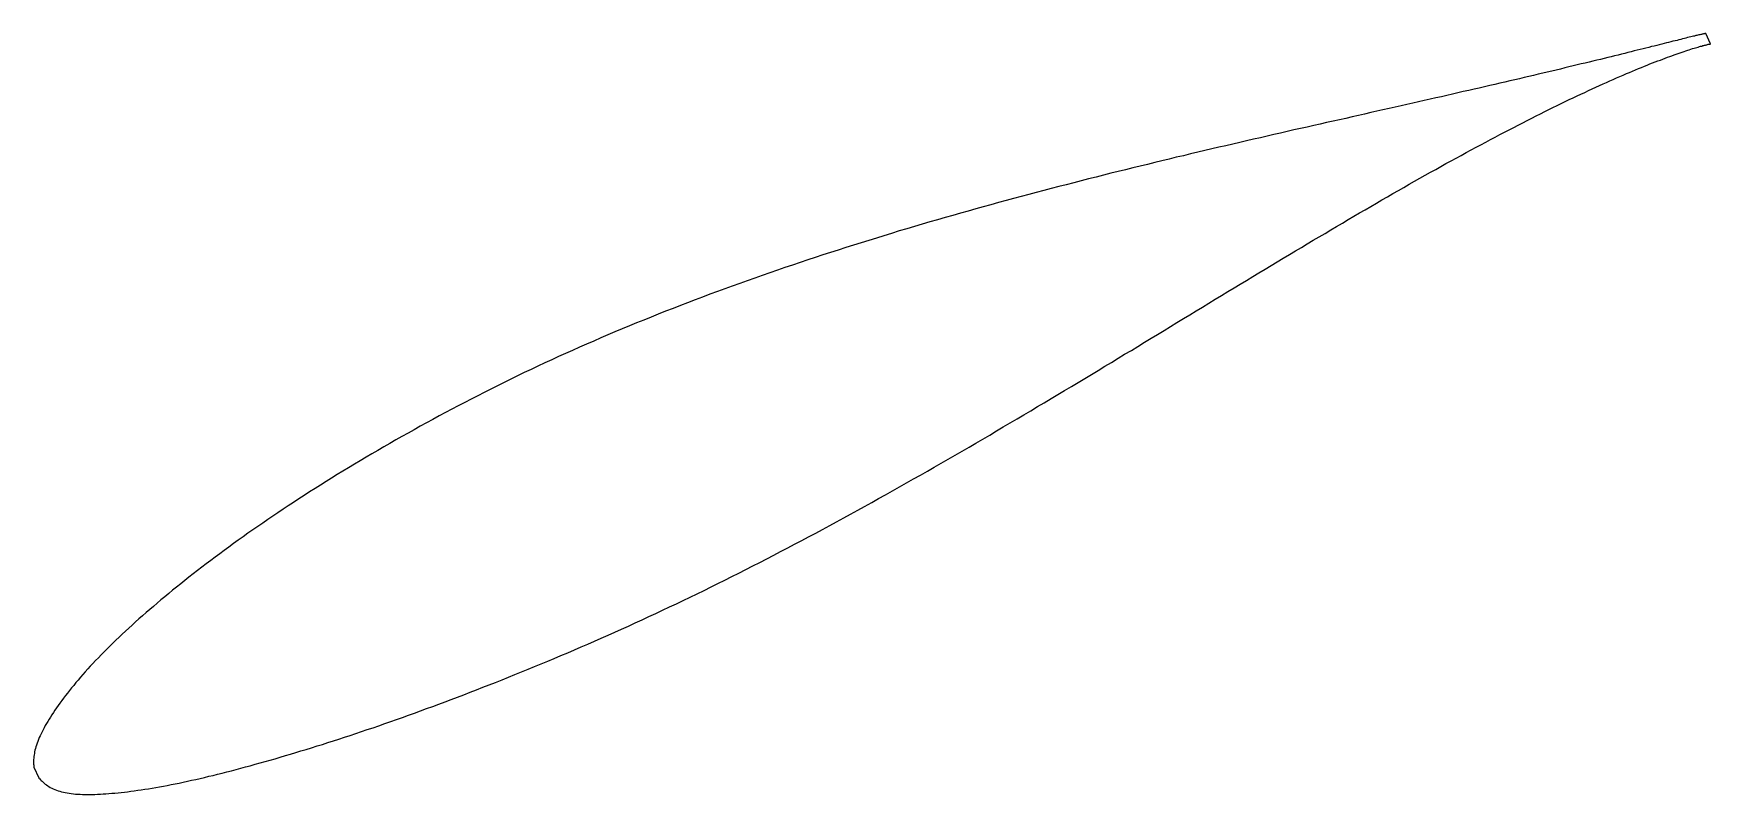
# Model space of a CAD drawing. Header units: metres. Extents: x -45 to 91, y -21 to 40.
import ezdxf

# ---------------------------------------------------------------- set-up
doc = ezdxf.new("R2010")
doc.units = ezdxf.units.M

msp = doc.modelspace()

# ---------------------------------------------------------------- linework, layer by layer
msp.add_lwpolyline([(90.2, 40.28), (90.2, 40.28), (90.19, 40.28), (90.18, 40.28), (90.16, 40.27), (90.13, 40.27), (90.1, 40.26), (90.06, 40.26), (90.02, 40.25), (89.97, 40.24), (89.92, 40.23), (89.86, 40.21), (89.8, 40.2), (89.73, 40.18), (89.65, 40.17), (89.57, 40.15), (89.49, 40.13), (89.4, 40.11), (89.3, 40.08), (89.2, 40.06), (89.09, 40.03), (88.98, 40.01), (88.86, 39.98), (88.73, 39.95), (88.6, 39.91), (88.47, 39.88), (88.33, 39.85), (88.18, 39.81), (88.03, 39.77), (87.88, 39.73), (87.72, 39.69), (87.55, 39.65), (87.38, 39.61), (87.2, 39.56), (87.02, 39.52), (86.83, 39.47), (86.64, 39.42), (86.44, 39.37), (86.24, 39.32), (86.03, 39.27), (85.81, 39.22), (85.59, 39.16), (85.37, 39.1), (85.14, 39.05), (84.91, 38.99), (84.67, 38.93), (84.42, 38.87), (84.17, 38.81), (83.91, 38.74), (83.65, 38.68), (83.39, 38.61), (83.12, 38.54), (82.84, 38.48), (82.56, 38.41), (82.28, 38.34), (81.99, 38.27), (81.69, 38.19), (81.39, 38.12), (81.08, 38.05), (80.77, 37.97), (80.46, 37.89), (80.14, 37.82), (79.81, 37.74), (79.48, 37.66), (79.15, 37.58), (78.81, 37.5), (78.47, 37.41), (78.12, 37.33), (77.76, 37.25), (77.4, 37.16), (77.04, 37.08), (76.67, 36.99), (76.3, 36.9), (75.92, 36.81), (75.54, 36.72), (75.16, 36.63), (74.77, 36.54), (74.37, 36.45), (73.97, 36.36), (73.57, 36.27), (73.16, 36.17), (72.75, 36.07), (72.33, 35.98), (71.91, 35.88), (71.49, 35.78), (71.06, 35.69), (70.62, 35.59), (70.18, 35.49), (69.74, 35.39), (69.3, 35.28), (68.85, 35.18), (68.39, 35.08), (67.94, 34.97), (67.47, 34.87), (67.01, 34.76), (66.54, 34.66), (66.06, 34.55), (65.59, 34.44), (65.11, 34.33), (64.62, 34.22), (64.13, 34.11), (63.64, 34), (63.15, 33.89), (62.65, 33.78), (62.15, 33.66), (61.64, 33.55), (61.13, 33.43), (60.62, 33.32), (60.1, 33.2), (59.58, 33.09), (59.06, 32.97), (58.54, 32.85), (58.01, 32.73), (57.48, 32.61), (56.94, 32.49), (56.4, 32.36), (55.86, 32.24), (55.32, 32.12), (54.77, 31.99), (54.23, 31.86), (53.67, 31.74), (53.12, 31.61), (52.56, 31.48), (52, 31.35), (51.44, 31.22), (50.88, 31.09), (50.31, 30.96), (49.74, 30.82), (49.17, 30.69), (48.6, 30.55), (48.02, 30.41), (47.44, 30.28), (46.86, 30.14), (46.28, 30), (45.7, 29.86), (45.11, 29.71), (44.52, 29.57), (43.93, 29.43), (43.34, 29.28), (42.75, 29.13), (42.15, 28.99), (41.56, 28.84), (40.96, 28.69), (40.36, 28.54), (39.76, 28.38), (39.16, 28.23), (38.56, 28.07), (37.95, 27.92), (37.34, 27.76), (36.74, 27.6), (36.13, 27.44), (35.52, 27.28), (34.91, 27.12), (34.3, 26.95), (33.69, 26.79), (33.08, 26.62), (32.46, 26.45), (31.85, 26.28), (31.24, 26.11), (30.62, 25.94), (30, 25.77), (29.39, 25.59), (28.77, 25.41), (28.16, 25.24), (27.54, 25.06), (26.92, 24.88), (26.3, 24.69), (25.69, 24.51), (25.07, 24.33), (24.45, 24.14), (23.83, 23.95), (23.22, 23.76), (22.6, 23.57), (21.98, 23.38), (21.37, 23.19), (20.75, 22.99), (20.13, 22.79), (19.52, 22.59), (18.9, 22.4), (18.29, 22.19), (17.68, 21.99), (17.06, 21.79), (16.45, 21.58), (15.84, 21.37), (15.23, 21.17), (14.62, 20.96), (14.01, 20.74), (13.4, 20.53), (12.79, 20.31), (12.19, 20.1), (11.58, 19.88), (10.98, 19.66), (10.38, 19.44), (9.78, 19.22), (9.18, 18.99), (8.58, 18.77), (7.98, 18.54), (7.39, 18.31), (6.8, 18.08), (6.2, 17.85), (5.61, 17.61), (5.03, 17.38), (4.44, 17.14), (3.85, 16.9), (3.27, 16.66), (2.69, 16.42), (2.11, 16.18), (1.54, 15.93), (0.96, 15.69), (0.39, 15.44), (-0.18, 15.19), (-0.75, 14.94), (-1.31, 14.69), (-1.88, 14.43), (-2.44, 14.18), (-3, 13.92), (-3.55, 13.67), (-4.11, 13.41), (-4.66, 13.15), (-5.21, 12.89), (-5.75, 12.62), (-6.3, 12.36), (-6.84, 12.09), (-7.37, 11.83), (-7.91, 11.56), (-8.44, 11.29), (-8.97, 11.02), (-9.5, 10.75), (-10.02, 10.48), (-10.54, 10.21), (-11.06, 9.94), (-11.58, 9.66), (-12.09, 9.39), (-12.6, 9.11), (-13.1, 8.84), (-13.61, 8.56), (-14.11, 8.28), (-14.6, 8.01), (-15.1, 7.73), (-15.59, 7.45), (-16.08, 7.17), (-16.56, 6.89), (-17.04, 6.61), (-17.52, 6.33), (-17.99, 6.05), (-18.46, 5.77), (-18.93, 5.49), (-19.4, 5.21), (-19.86, 4.93), (-20.32, 4.65), (-20.77, 4.37), (-21.22, 4.09), (-21.67, 3.81), (-22.11, 3.53), (-22.55, 3.25), (-22.99, 2.97), (-23.42, 2.69), (-23.85, 2.41), (-24.27, 2.13), (-24.69, 1.85), (-25.11, 1.57), (-25.52, 1.29), (-25.93, 1.02), (-26.34, 0.74), (-26.74, 0.46), (-27.14, 0.18), (-27.53, -0.09), (-27.92, -0.37), (-28.31, -0.65), (-28.69, -0.92), (-29.07, -1.2), (-29.44, -1.47), (-29.81, -1.74), (-30.18, -2.02), (-30.54, -2.29), (-30.9, -2.56), (-31.25, -2.83), (-31.6, -3.1), (-31.95, -3.36), (-32.29, -3.63), (-32.62, -3.9), (-32.96, -4.16), (-33.29, -4.43), (-33.61, -4.69), (-33.93, -4.95), (-34.24, -5.21), (-34.56, -5.47), (-34.86, -5.73), (-35.16, -5.99), (-35.46, -6.24), (-35.76, -6.5), (-36.04, -6.75), (-36.33, -7), (-36.61, -7.25), (-36.88, -7.5), (-37.16, -7.75), (-37.42, -8), (-37.68, -8.24), (-37.94, -8.48), (-38.19, -8.73), (-38.44, -8.97), (-38.69, -9.2), (-38.92, -9.44), (-39.16, -9.68), (-39.39, -9.91), (-39.61, -10.14), (-39.83, -10.37), (-40.05, -10.6), (-40.26, -10.83), (-40.46, -11.05), (-40.67, -11.28), (-40.86, -11.5), (-41.05, -11.72), (-41.24, -11.94), (-41.42, -12.15), (-41.6, -12.37), (-41.77, -12.58), (-41.94, -12.79), (-42.1, -12.99), (-42.26, -13.2), (-42.42, -13.4), (-42.57, -13.6), (-42.71, -13.8), (-42.85, -13.99), (-42.99, -14.19), (-43.12, -14.37), (-43.24, -14.56), (-43.36, -14.75), (-43.48, -14.93), (-43.59, -15.1), (-43.7, -15.28), (-43.8, -15.45), (-43.9, -15.62), (-43.99, -15.79), (-44.08, -15.96), (-44.16, -16.12), (-44.24, -16.28), (-44.32, -16.44), (-44.38, -16.59), (-44.45, -16.75), (-44.51, -16.9), (-44.56, -17.04), (-44.61, -17.19), (-44.65, -17.33), (-44.69, -17.47), (-44.73, -17.61), (-44.76, -17.74), (-44.78, -17.87), (-44.8, -17.99), (-44.82, -18.12), (-44.83, -18.24), (-44.84, -18.35), (-44.84, -18.46), (-44.84, -18.56), (-44.84, -18.66), (-44.84, -18.75), (-44.83, -18.83), (-44.82, -18.89), (-44.81, -18.94), (-44.81, -18.98), (-44.43, -19.84), (-44.42, -19.85), (-44.41, -19.86), (-44.38, -19.89), (-44.34, -19.93), (-44.29, -19.99), (-44.22, -20.05), (-44.15, -20.12), (-44.07, -20.2), (-43.99, -20.27), (-43.9, -20.34), (-43.8, -20.42), (-43.7, -20.48), (-43.6, -20.55), (-43.49, -20.61), (-43.37, -20.67), (-43.25, -20.73), (-43.13, -20.78), (-43, -20.83), (-42.86, -20.88), (-42.73, -20.92), (-42.58, -20.96), (-42.43, -21), (-42.28, -21.03), (-42.13, -21.06), (-41.97, -21.09), (-41.8, -21.11), (-41.63, -21.13), (-41.46, -21.15), (-41.28, -21.16), (-41.09, -21.17), (-40.9, -21.18), (-40.71, -21.18), (-40.51, -21.19), (-40.31, -21.18), (-40.1, -21.18), (-39.89, -21.18), (-39.67, -21.17), (-39.45, -21.16), (-39.23, -21.14), (-39, -21.13), (-38.76, -21.11), (-38.52, -21.09), (-38.27, -21.07), (-38.02, -21.04), (-37.77, -21.02), (-37.51, -20.99), (-37.25, -20.96), (-36.98, -20.92), (-36.71, -20.89), (-36.43, -20.85), (-36.15, -20.81), (-35.86, -20.76), (-35.57, -20.72), (-35.27, -20.67), (-34.97, -20.62), (-34.67, -20.57), (-34.36, -20.51), (-34.05, -20.45), (-33.73, -20.39), (-33.41, -20.33), (-33.09, -20.26), (-32.76, -20.19), (-32.42, -20.12), (-32.09, -20.04), (-31.75, -19.97), (-31.4, -19.89), (-31.05, -19.81), (-30.7, -19.72), (-30.34, -19.64), (-29.98, -19.55), (-29.61, -19.46), (-29.24, -19.36), (-28.87, -19.27), (-28.49, -19.17), (-28.11, -19.07), (-27.72, -18.96), (-27.34, -18.86), (-26.94, -18.75), (-26.55, -18.64), (-26.15, -18.53), (-25.74, -18.41), (-25.34, -18.3), (-24.92, -18.18), (-24.51, -18.05), (-24.09, -17.93), (-23.67, -17.8), (-23.25, -17.67), (-22.82, -17.54), (-22.39, -17.41), (-21.95, -17.27), (-21.51, -17.14), (-21.07, -17), (-20.62, -16.85), (-20.18, -16.71), (-19.73, -16.56), (-19.27, -16.41), (-18.81, -16.26), (-18.35, -16.1), (-17.89, -15.95), (-17.42, -15.79), (-16.95, -15.63), (-16.48, -15.46), (-16, -15.3), (-15.53, -15.13), (-15.05, -14.96), (-14.56, -14.79), (-14.08, -14.61), (-13.59, -14.43), (-13.1, -14.25), (-12.6, -14.07), (-12.11, -13.89), (-11.61, -13.7), (-11.11, -13.51), (-10.6, -13.32), (-10.1, -13.13), (-9.59, -12.93), (-9.08, -12.73), (-8.56, -12.53), (-8.05, -12.33), (-7.53, -12.13), (-7.01, -11.92), (-6.49, -11.71), (-5.97, -11.5), (-5.44, -11.29), (-4.91, -11.07), (-4.38, -10.86), (-3.85, -10.64), (-3.32, -10.41), (-2.79, -10.19), (-2.25, -9.96), (-1.71, -9.74), (-1.17, -9.51), (-0.63, -9.27), (-0.09, -9.04), (0.46, -8.8), (1, -8.56), (1.55, -8.32), (2.09, -8.07), (2.64, -7.83), (3.19, -7.58), (3.74, -7.33), (4.3, -7.08), (4.85, -6.82), (5.4, -6.56), (5.96, -6.3), (6.51, -6.04), (7.07, -5.78), (7.63, -5.51), (8.19, -5.24), (8.75, -4.97), (9.31, -4.7), (9.87, -4.42), (10.43, -4.14), (10.99, -3.87), (11.55, -3.59), (12.11, -3.3), (12.67, -3.02), (13.24, -2.73), (13.8, -2.44), (14.37, -2.15), (14.93, -1.86), (15.49, -1.57), (16.06, -1.27), (16.62, -0.97), (17.19, -0.67), (17.75, -0.37), (18.32, -0.07), (18.88, 0.23), (19.45, 0.54), (20.01, 0.84), (20.58, 1.15), (21.14, 1.46), (21.71, 1.77), (22.27, 2.08), (22.84, 2.4), (23.4, 2.71), (23.96, 3.03), (24.53, 3.34), (25.09, 3.66), (25.65, 3.98), (26.21, 4.3), (26.78, 4.62), (27.34, 4.94), (27.9, 5.26), (28.46, 5.58), (29.02, 5.9), (29.58, 6.23), (30.14, 6.55), (30.7, 6.87), (31.25, 7.2), (31.81, 7.52), (32.37, 7.85), (32.92, 8.18), (33.47, 8.5), (34.03, 8.83), (34.58, 9.15), (35.13, 9.48), (35.68, 9.81), (36.23, 10.14), (36.78, 10.46), (37.33, 10.79), (37.88, 11.12), (38.42, 11.44), (38.97, 11.77), (39.51, 12.1), (40.05, 12.42), (40.59, 12.75), (41.13, 13.07), (41.67, 13.4), (42.21, 13.72), (42.74, 14.05), (43.27, 14.37), (43.81, 14.69), (44.34, 15.01), (44.87, 15.34), (45.4, 15.66), (45.92, 15.98), (46.45, 16.29), (46.97, 16.61), (47.49, 16.93), (48.01, 17.25), (48.53, 17.56), (49.05, 17.88), (49.56, 18.19), (50.08, 18.5), (50.59, 18.81), (51.1, 19.12), (51.6, 19.43), (52.11, 19.73), (52.61, 20.04), (53.12, 20.34), (53.62, 20.65), (54.11, 20.95), (54.61, 21.25), (55.1, 21.54), (55.59, 21.84), (56.08, 22.13), (56.57, 22.43), (57.06, 22.72), (57.54, 23.01), (58.02, 23.29), (58.5, 23.58), (58.97, 23.86), (59.45, 24.14), (59.92, 24.42), (60.39, 24.7), (60.86, 24.97), (61.32, 25.25), (61.78, 25.52), (62.24, 25.79), (62.7, 26.05), (63.15, 26.32), (63.6, 26.58), (64.05, 26.84), (64.5, 27.1), (64.94, 27.35), (65.38, 27.6), (65.82, 27.85), (66.25, 28.1), (66.69, 28.35), (67.12, 28.59), (67.54, 28.83), (67.97, 29.07), (68.39, 29.3), (68.81, 29.54), (69.22, 29.77), (69.63, 29.99), (70.04, 30.22), (70.45, 30.44), (70.85, 30.66), (71.25, 30.88), (71.65, 31.09), (72.04, 31.3), (72.43, 31.51), (72.81, 31.72), (73.2, 31.92), (73.58, 32.12), (73.95, 32.32), (74.33, 32.51), (74.7, 32.7), (75.06, 32.89), (75.43, 33.08), (75.78, 33.26), (76.14, 33.44), (76.49, 33.62), (76.84, 33.8), (77.19, 33.97), (77.53, 34.14), (77.86, 34.3), (78.2, 34.47), (78.53, 34.63), (78.85, 34.79), (79.18, 34.94), (79.49, 35.09), (79.81, 35.24), (80.12, 35.39), (80.43, 35.53), (80.73, 35.67), (81.03, 35.81), (81.32, 35.95), (81.61, 36.08), (81.9, 36.21), (82.18, 36.33), (82.46, 36.46), (82.73, 36.58), (83, 36.7), (83.27, 36.81), (83.53, 36.93), (83.79, 37.04), (84.04, 37.14), (84.29, 37.25), (84.53, 37.35), (84.77, 37.45), (85.01, 37.54), (85.24, 37.64), (85.46, 37.73), (85.69, 37.82), (85.9, 37.9), (86.11, 37.99), (86.32, 38.07), (86.53, 38.14), (86.72, 38.22), (86.92, 38.29), (87.11, 38.36), (87.29, 38.43), (87.47, 38.49), (87.65, 38.56), (87.82, 38.62), (87.98, 38.68), (88.14, 38.73), (88.3, 38.78), (88.45, 38.84), (88.59, 38.88), (88.74, 38.93), (88.87, 38.97), (89, 39.02), (89.13, 39.06), (89.25, 39.09), (89.36, 39.13), (89.47, 39.16), (89.58, 39.19), (89.68, 39.22), (89.78, 39.25), (89.87, 39.27), (89.95, 39.3), (90.03, 39.32), (90.1, 39.34), (90.17, 39.35), (90.24, 39.37), (90.29, 39.38), (90.35, 39.39), (90.4, 39.41), (90.44, 39.41), (90.47, 39.42), (90.51, 39.43), (90.53, 39.43), (90.55, 39.43), (90.57, 39.44), (90.57, 39.44), (90.58, 39.44)], close=True)

doc.saveas('drawing.dxf')
